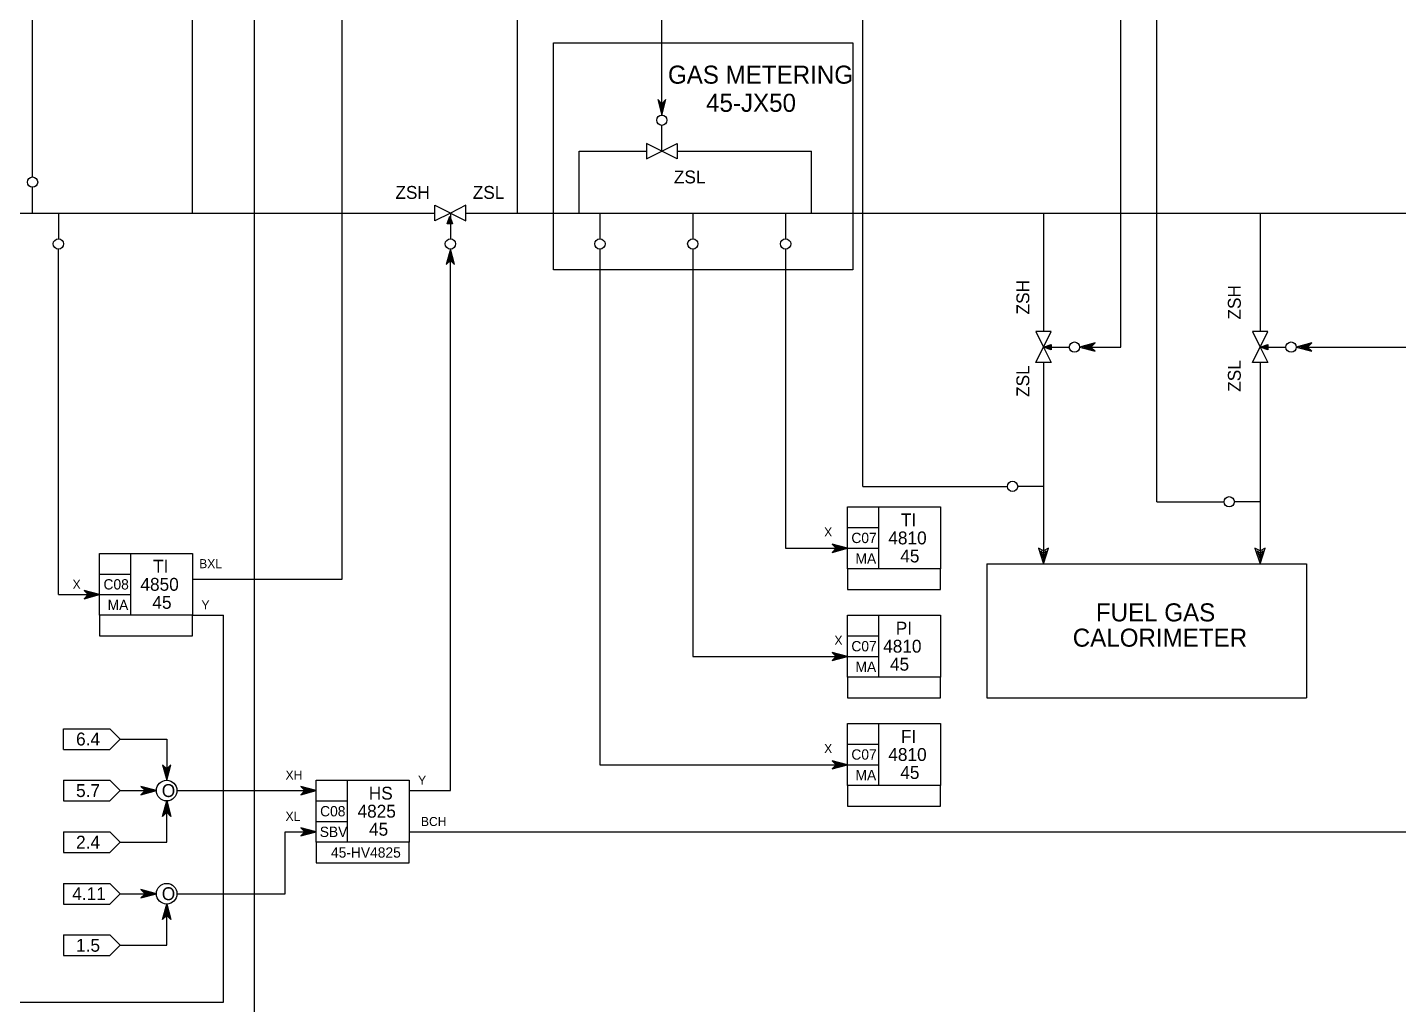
# Model space of a CAD drawing. Extents: x 0 to 841, y 0 to 594.
# Drawn here: x 433 to 698.8, y 212.5 to 402 of the extents above; entities that cross this region are included whole.
import ezdxf

# ---------------------------------------------------------------- set-up
doc = ezdxf.new("R2010")
doc.units = 0
for name, color, linetype in [('08-LIN-050-A', 7, 'Continuous'), ('12-LIN-100-A', 7, 'Continuous'), ('18-LIN-025-SP', 7, 'Continuous'), ('30-PAT-025-A', 7, 'Continuous'), ('46-', 7, 'Continuous'), ('47-', 7, 'Continuous'), ('48-BOR-018', 7, 'Continuous'), ('49-LOG-UD', 7, 'Continuous'), ('50-REV-035-TRNG', 7, 'Continuous')]:
    doc.layers.add(name, color=color, linetype=linetype)

msp = doc.modelspace()

# ---------------------------------------------------------------- linework, layer by layer
at = {"layer": '08-LIN-050-A'}
for p, q in [((465, 366), (465, 415)), ((528, 366), (528, 413)), ((540, 366), (540, 378)), ((540, 378), (553, 378)), ((559, 378), (585, 378)), ((585, 366), (585, 378)), ((424, 366), (512, 366)), ((518, 366), (593, 366)), ((593, 366), (751, 366)), ((630, 366), (630, 343)), ((672, 366), (672, 343)), ((630, 337), (630, 298)), ((672, 337), (672, 298))]:
    msp.add_line(p, q, dxfattribs=at)
at = {"layer": '12-LIN-100-A'}
for p, q in [((440, 262), (440, 266)), ((440, 266), (449, 266)), ((449, 266), (451, 264)), ((451, 264), (449, 262)), ((440, 262), (449, 262)), ((440, 256), (440, 252)), ((440, 256), (449, 256)), ((451, 254), (449, 256)), ((449, 252), (451, 254)), ((440, 252), (449, 252)), ((440, 246), (440, 242)), ((440, 246), (449, 246)), ((451, 244), (449, 246)), ((440, 242), (449, 242)), ((449, 242), (451, 244)), ((440, 236), (440, 232)), ((440, 236), (449, 236)), ((451, 234), (449, 236)), ((449, 232), (451, 234)), ((440, 232), (449, 232)), ((440, 226), (440, 222)), ((440, 226), (449, 226)), ((451, 224), (449, 226)), ((449, 222), (451, 224)), ((440, 222), (449, 222))]:
    msp.add_line(p, q, dxfattribs=at)
at = {"layer": '18-LIN-025-SP'}
for p, q in [((544, 359), (544, 259)), ((562, 359), (562, 280)), ((580, 359), (580, 301)), ((580, 301), (592, 301)), ((619, 298), (681, 298)), ((619, 298), (619, 272)), ((681, 298), (681, 272)), ((562, 280), (592, 280)), ((619, 272), (681, 272)), ((544, 259), (592, 259))]:
    msp.add_line(p, q, dxfattribs=at)
msp.add_lwpolyline([(556, 386), (556, 435)], dxfattribs=at)
msp.add_lwpolyline([(535, 399), (593, 399), (593, 355), (535, 355)], close=True, dxfattribs=at)
at = {"layer": '30-PAT-025-A'}
for p, q in [((630, 300.5), (629, 301)), ((629, 301), (630, 298)), ((630, 299), (629.5, 300.5)), ((629.5, 300.5), (630, 300)), ((630, 298), (631, 301)), ((631, 301), (630, 300.5)), ((630.5, 300.5), (630, 299)), ((630, 300), (630.5, 300.5)), ((672, 300.5), (671, 301)), ((671, 301), (672, 298)), ((672, 299), (671.5, 300.5)), ((671.5, 300.5), (672, 300)), ((672, 298), (673, 301)), ((673, 301), (672, 300.5)), ((672.5, 300.5), (672, 299)), ((672, 300), (672.5, 300.5)), ((630, 299.5), (630, 300)), ((630, 299), (630, 298.5)), ((672, 299.5), (672, 300)), ((672, 299), (672, 298.5))]:
    msp.add_line(p, q, dxfattribs=at)
at = {"layer": '46-'}
for p, q in [((556, 387.2), (555.2, 388)), ((555.2, 388), (556, 385)), ((556, 387), (555.4, 387.6)), ((555.4, 387.6), (556, 385.4)), ((556, 386.8), (555.6, 387.2)), ((555.6, 387.2), (556, 385.8)), ((556, 386.6), (555.8, 386.8)), ((555.8, 386.8), (556, 386.2)), ((556, 385), (556.8, 388)), ((556.8, 388), (556, 387.2)), ((556, 385.4), (556.6, 387.6)), ((556.6, 387.6), (556, 387)), ((556, 385.8), (556.4, 387.2)), ((556.4, 387.2), (556, 386.8)), ((556, 386.2), (556.2, 386.8)), ((556.2, 386.8), (556, 386.6)), ((515, 359), (514.2, 356)), ((515.8, 356), (515, 359)), ((514.2, 356), (515, 356.8)), ((515, 358.6), (514.4, 356.4)), ((514.4, 356.4), (515, 357)), ((515, 358.2), (514.6, 356.8)), ((514.6, 356.8), (515, 357.2)), ((515, 357.8), (514.8, 357.2)), ((514.8, 357.2), (515, 357.4)), ((515.6, 356.4), (515, 358.6)), ((515.4, 356.8), (515, 358.2)), ((515.2, 357.2), (515, 357.8)), ((515, 357.4), (515.2, 357.2)), ((515, 357.2), (515.4, 356.8)), ((515, 357), (515.6, 356.4)), ((515, 356.8), (515.8, 356)), ((640, 340.8), (637, 340)), ((639.6, 340.6), (637.4, 340)), ((639.2, 340.4), (637.8, 340)), ((638.8, 340), (639.2, 340.4)), ((639, 340), (639.6, 340.6)), ((639.2, 340), (640, 340.8)), ((682, 340.8), (679, 340)), ((681.6, 340.6), (679.4, 340)), ((681.2, 340.4), (679.8, 340)), ((680.8, 340), (681.2, 340.4)), ((681, 340), (681.6, 340.6)), ((681.2, 340), (682, 340.8)), ((637, 340), (640, 339.2)), ((637.4, 340), (639.6, 339.4)), ((637.8, 340), (639.2, 339.6)), ((638.8, 340.2), (638.2, 340)), ((638.2, 340), (638.8, 339.8)), ((638.6, 340), (638.8, 340.2)), ((638.8, 339.8), (638.6, 340)), ((639.2, 339.6), (638.8, 340)), ((639.6, 339.4), (639, 340)), ((640, 339.2), (639.2, 340)), ((679, 340), (682, 339.2)), ((679.4, 340), (681.6, 339.4)), ((679.8, 340), (681.2, 339.6)), ((680.8, 340.2), (680.2, 340)), ((680.2, 340), (680.8, 339.8)), ((680.6, 340), (680.8, 340.2)), ((680.8, 339.8), (680.6, 340)), ((681.2, 339.6), (680.8, 340)), ((681.6, 339.4), (681, 340)), ((682, 339.2), (681.2, 340)), ((592, 301), (589, 301.8)), ((589, 301.8), (589.8, 301)), ((589.8, 301), (589, 300.2)), ((589, 300.2), (592, 301)), ((591.6, 301), (589.4, 301.6)), ((589.4, 301.6), (590, 301)), ((590, 301), (589.4, 300.4)), ((589.4, 300.4), (591.6, 301)), ((591.2, 301), (589.8, 301.4)), ((589.8, 301.4), (590.2, 301)), ((590.2, 301), (589.8, 300.6)), ((589.8, 300.6), (591.2, 301)), ((590.8, 301), (590.2, 301.2)), ((590.2, 301.2), (590.4, 301)), ((590.4, 301), (590.2, 300.8)), ((590.2, 300.8), (590.8, 301)), ((447, 292), (444, 292.8)), ((444, 292.8), (444.8, 292)), ((446.6, 292), (444.4, 292.6)), ((444.4, 292.6), (445, 292)), ((444.8, 292), (444, 291.2)), ((444, 291.2), (447, 292)), ((445, 292), (444.4, 291.4)), ((444.4, 291.4), (446.6, 292)), ((446.2, 292), (444.8, 292.4)), ((444.8, 292.4), (445.2, 292)), ((445.2, 292), (444.8, 291.6)), ((444.8, 291.6), (446.2, 292)), ((445.8, 292), (445.2, 292.2)), ((445.2, 292.2), (445.4, 292)), ((445.4, 292), (445.2, 291.8)), ((445.2, 291.8), (445.8, 292)), ((592, 280), (589, 280.8)), ((589, 280.8), (589.8, 280)), ((589.8, 280), (589, 279.2)), ((589, 279.2), (592, 280)), ((591.6, 280), (589.4, 280.6)), ((589.4, 280.6), (590, 280)), ((590, 280), (589.4, 279.4)), ((589.4, 279.4), (591.6, 280)), ((591.2, 280), (589.8, 280.4)), ((589.8, 280.4), (590.2, 280)), ((590.2, 280), (589.8, 279.6)), ((589.8, 279.6), (591.2, 280)), ((590.8, 280), (590.2, 280.2)), ((590.2, 280.2), (590.4, 280)), ((590.4, 280), (590.2, 279.8)), ((590.2, 279.8), (590.8, 280)), ((460, 258.2), (459.2, 259)), ((459.2, 259), (460, 256)), ((460, 258), (459.4, 258.6)), ((459.4, 258.6), (460, 256.4)), ((460, 257.8), (459.6, 258.2)), ((459.6, 258.2), (460, 256.8)), ((460, 256), (460.8, 259)), ((460.8, 259), (460, 258.2)), ((460, 256.4), (460.6, 258.6)), ((460.6, 258.6), (460, 258)), ((460, 256.8), (460.4, 258.2)), ((460.4, 258.2), (460, 257.8)), ((592, 259), (589, 259.8)), ((589, 259.8), (589.8, 259)), ((589.8, 259), (589, 258.2)), ((589, 258.2), (592, 259)), ((591.6, 259), (589.4, 259.6)), ((589.4, 259.6), (590, 259)), ((590, 259), (589.4, 258.4)), ((589.4, 258.4), (591.6, 259)), ((591.2, 259), (589.8, 259.4)), ((589.8, 259.4), (590.2, 259)), ((590.2, 259), (589.8, 258.6)), ((589.8, 258.6), (591.2, 259)), ((590.8, 259), (590.2, 259.2)), ((590.2, 259.2), (590.4, 259)), ((590.4, 259), (590.2, 258.8)), ((590.2, 258.8), (590.8, 259)), ((460, 257.6), (459.8, 257.8)), ((459.8, 257.8), (460, 257.2)), ((460, 257.2), (460.2, 257.8)), ((460.2, 257.8), (460, 257.6)), ((458, 254), (455, 254.8)), ((455, 254.8), (455.8, 254)), ((455.8, 254), (455, 253.2)), ((455, 253.2), (458, 254)), ((457.6, 254), (455.4, 254.6)), ((455.4, 254.6), (456, 254)), ((456, 254), (455.4, 253.4)), ((455.4, 253.4), (457.6, 254)), ((457.2, 254), (455.8, 254.4)), ((455.8, 254.4), (456.2, 254)), ((456.2, 254), (455.8, 253.6)), ((455.8, 253.6), (457.2, 254)), ((456.8, 254), (456.2, 254.2)), ((456.2, 254.2), (456.4, 254)), ((456.4, 254), (456.2, 253.8)), ((456.2, 253.8), (456.8, 254)), ((489, 254), (486, 254.8)), ((486, 254.8), (486.8, 254)), ((486.8, 254), (486, 253.2)), ((486, 253.2), (489, 254)), ((488.6, 254), (486.4, 254.6)), ((486.4, 254.6), (487, 254)), ((487, 254), (486.4, 253.4)), ((486.4, 253.4), (488.6, 254)), ((488.2, 254), (486.8, 254.4)), ((486.8, 254.4), (487.2, 254)), ((487.2, 254), (486.8, 253.6)), ((486.8, 253.6), (488.2, 254)), ((487.8, 254), (487.2, 254.2)), ((487.2, 254.2), (487.4, 254)), ((487.4, 254), (487.2, 253.8)), ((487.2, 253.8), (487.8, 254)), ((459.2, 249), (460, 252)), ((459.4, 249.4), (460, 251.6)), ((460, 250), (459.4, 249.4)), ((459.6, 249.8), (460, 251.2)), ((460, 250.2), (459.6, 249.8)), ((459.8, 250.2), (460, 250.8)), ((460, 250.4), (459.8, 250.2)), ((460, 252), (460.8, 249)), ((460, 251.6), (460.6, 249.4)), ((460, 251.2), (460.4, 249.8)), ((460, 250.8), (460.2, 250.2)), ((460.2, 250.2), (460, 250.4)), ((460.4, 249.8), (460, 250.2)), ((460.6, 249.4), (460, 250)), ((460, 249.8), (459.2, 249)), ((460.8, 249), (460, 249.8)), ((489, 246), (486, 246.8)), ((486, 246.8), (486.8, 246)), ((486.8, 246), (486, 245.2)), ((486, 245.2), (489, 246)), ((488.6, 246), (486.4, 246.6)), ((486.4, 246.6), (487, 246)), ((487, 246), (486.4, 245.4)), ((486.4, 245.4), (488.6, 246)), ((488.2, 246), (486.8, 246.4)), ((486.8, 246.4), (487.2, 246)), ((487.2, 246), (486.8, 245.6)), ((486.8, 245.6), (488.2, 246)), ((487.8, 246), (487.2, 246.2)), ((487.2, 246.2), (487.4, 246)), ((487.4, 246), (487.2, 245.8)), ((487.2, 245.8), (487.8, 246)), ((458, 234), (455, 234.8)), ((455, 234.8), (455.8, 234)), ((455.8, 234), (455, 233.2)), ((455, 233.2), (458, 234)), ((457.6, 234), (455.4, 234.6)), ((455.4, 234.6), (456, 234)), ((456, 234), (455.4, 233.4)), ((455.4, 233.4), (457.6, 234)), ((457.2, 234), (455.8, 234.4)), ((455.8, 234.4), (456.2, 234)), ((456.2, 234), (455.8, 233.6)), ((455.8, 233.6), (457.2, 234)), ((456.8, 234), (456.2, 234.2)), ((456.2, 234.2), (456.4, 234)), ((456.4, 234), (456.2, 233.8)), ((456.2, 233.8), (456.8, 234)), ((459.2, 229), (460, 232)), ((459.4, 229.4), (460, 231.6)), ((460, 232), (460.8, 229)), ((460, 231.6), (460.6, 229.4)), ((460, 229.8), (459.2, 229)), ((460, 230), (459.4, 229.4)), ((459.6, 229.8), (460, 231.2)), ((460, 230.2), (459.6, 229.8)), ((459.8, 230.2), (460, 230.8)), ((460, 230.4), (459.8, 230.2)), ((460, 231.2), (460.4, 229.8)), ((460, 230.8), (460.2, 230.2)), ((460.2, 230.2), (460, 230.4)), ((460.4, 229.8), (460, 230.2)), ((460.6, 229.4), (460, 230)), ((460.8, 229), (460, 229.8))]:
    msp.add_line(p, q, dxfattribs=at)
for points in [[(494, 295), (494, 518)], [(477, 141), (477, 467)], [(595, 313), (595, 467)], [(652, 310), (652, 467)], [(434, 373), (434, 448)], [(645, 340), (645, 435)], [(439, 292), (439, 359)], [(515, 254), (515, 358)], [(638, 340), (645, 340)], [(680, 340), (702, 340)], [(595, 313), (623, 313)], [(652, 310), (665, 310)], [(465, 295), (494, 295)], [(439, 292), (447, 292)], [(465, 288), (471, 288)], [(471, 213), (471, 288)], [(451, 264), (460, 264)], [(460, 264), (460, 256)], [(451, 254), (458, 254)], [(462, 254), (489, 254)], [(507, 254), (515, 254)], [(460, 244), (460, 252)], [(483, 246), (489, 246)], [(483, 234), (483, 246)], [(507, 246), (730, 246)], [(451, 244), (460, 244)], [(451, 234), (458, 234)], [(462, 234), (483, 234)], [(460, 224), (460, 232)], [(451, 224), (460, 224)], [(128, 213), (471, 213)]]:
    msp.add_lwpolyline(points, dxfattribs=at)
at = {"layer": '47-'}
for p, q in [((556, 378), (556, 383)), ((434, 366), (434, 371)), ((439, 366), (439, 361)), ((515, 366), (515, 361)), ((544, 366), (544, 361)), ((562, 366), (562, 361)), ((580, 366), (580, 361)), ((630, 340), (635, 340)), ((672, 340), (677, 340)), ((630, 313), (625, 313)), ((672, 310), (667, 310))]:
    msp.add_line(p, q, dxfattribs=at)
for points in [[(556, 378), (559, 379.5), (559, 376.5), (553, 379.5), (553, 376.5), (556, 378)], [(515, 366), (512, 364.5), (512, 367.5), (518, 364.5), (518, 367.5), (515, 366)], [(630, 340), (631.5, 337), (628.5, 337), (631.5, 343), (628.5, 343), (630, 340)], [(672, 340), (673.5, 337), (670.5, 337), (673.5, 343), (670.5, 343), (672, 340)]]:
    msp.add_lwpolyline(points, dxfattribs=at)
for centre in [(556, 384), (434, 372), (439, 360), (515, 360), (544, 360), (562, 360), (580, 360), (636, 340), (678, 340), (624, 313), (666, 310)]:
    msp.add_circle(centre, 1, dxfattribs=at)
at = {"layer": '48-BOR-018'}
for p, q in [((592, 309), (610, 309)), ((592, 297), (592, 309)), ((598, 309), (598, 297)), ((610, 309), (610, 297)), ((592, 305), (598, 305)), ((592, 301), (598, 301)), ((447, 300), (465, 300)), ((447, 288), (447, 300)), ((453, 300), (453, 288)), ((465, 300), (465, 288)), ((447, 296), (453, 296)), ((610, 297), (592, 297)), ((592, 297), (592, 293)), ((610, 293), (610, 297)), ((592, 293), (610, 293)), ((447, 292), (453, 292)), ((465, 288), (447, 288)), ((447, 288), (447, 284)), ((465, 284), (465, 288)), ((592, 288), (610, 288)), ((592, 276), (592, 288)), ((598, 288), (598, 276)), ((610, 288), (610, 276)), ((447, 284), (465, 284)), ((592, 284), (598, 284)), ((592, 280), (598, 280)), ((610, 276), (592, 276)), ((592, 276), (592, 272)), ((610, 272), (610, 276)), ((592, 272), (610, 272)), ((592, 267), (610, 267)), ((592, 255), (592, 267)), ((598, 267), (598, 255)), ((610, 267), (610, 255)), ((592, 263), (598, 263)), ((592, 259), (598, 259)), ((489, 256), (507, 256)), ((489, 244), (489, 256)), ((495, 256), (495, 244)), ((507, 256), (507, 244)), ((610, 255), (592, 255)), ((592, 255), (592, 251)), ((610, 251), (610, 255)), ((489, 252), (495, 252)), ((592, 251), (610, 251)), ((489, 248), (495, 248)), ((507, 244), (489, 244)), ((489, 244), (489, 240)), ((507, 240), (507, 244)), ((489, 240), (507, 240))]:
    msp.add_line(p, q, dxfattribs=at)
for centre in [(460, 254), (460, 234)]:
    msp.add_circle(centre, 2, dxfattribs=at)
at = {"layer": '50-REV-035-TRNG'}
for p, q in [((514.41, 363.89), (514.91, 365.39)), ((514.56, 363.97), (514.87, 364.91)), ((514.72, 364.05), (514.87, 364.68)), ((514.87, 365.15), (515.27, 363.97)), ((514.87, 364.91), (515.11, 364.05)), ((514.87, 364.68), (515.03, 364.13)), ((514.87, 364.13), (514.87, 364.44)), ((514.91, 365.39), (515.41, 363.89)), ((515.41, 363.89), (514.41, 363.89)), ((515.27, 363.97), (514.56, 363.97)), ((515.11, 364.05), (514.72, 364.05)), ((515.03, 364.13), (514.87, 364.13)), ((630, 340), (631.5, 340.5)), ((630.24, 339.96), (631.42, 340.35)), ((631.42, 340.35), (631.42, 339.65)), ((631.5, 340.5), (631.5, 339.5)), ((672, 340), (673.5, 340.5)), ((672.24, 339.96), (673.42, 340.35)), ((673.42, 340.35), (673.42, 339.65)), ((673.5, 340.5), (673.5, 339.5)), ((631.5, 339.5), (630, 340)), ((630.47, 339.96), (631.34, 340.2)), ((631.42, 339.65), (630.47, 339.96)), ((630.71, 339.96), (631.26, 340.12)), ((631.34, 339.8), (630.71, 339.96)), ((631.26, 339.96), (630.94, 339.96)), ((631.26, 340.12), (631.26, 339.96)), ((631.34, 340.2), (631.34, 339.8)), ((673.5, 339.5), (672, 340)), ((672.47, 339.96), (673.34, 340.2)), ((673.42, 339.65), (672.47, 339.96)), ((672.71, 339.96), (673.26, 340.12)), ((673.34, 339.8), (672.71, 339.96)), ((673.26, 339.96), (672.94, 339.96)), ((673.26, 340.12), (673.26, 339.96)), ((673.34, 340.2), (673.34, 339.8))]:
    msp.add_line(p, q, dxfattribs=at)

# ---------------------------------------------------------------- texts
at = {"layer": '12-LIN-100-A'}
for s, p in [('6.4', (442.43, 262.75)), ('5.7', (442.43, 252.75)), ('2.4', (442.43, 242.75)), ('4.11', (441.69, 232.75)), ('1.5', (442.43, 222.75))]:
    msp.add_text(s, height=2.5, dxfattribs=at).set_placement(p)
at = {"layer": '49-LOG-UD'}
for s, p in [('GAS METERING', (557.19, 391.09)), ('45-JX50', (564.58, 385.63)), ('FUEL GAS', (640.15, 286.81)), ('CALORIMETER', (635.67, 281.91))]:
    msp.add_text(s, height=3.5, dxfattribs=at).set_placement(p)
at = {"layer": '50-REV-035-TRNG'}
for s, height, p in [('ZSL', 2.5, (558.34, 371.75)), ('ZSH', 2.5, (504.34, 368.75)), ('ZSL', 2.5, (519.34, 368.75)), ('TI', 2.5, (602.36, 305.25)), ('X', 1.75, (587.47, 303.28)), ('C07', 2, (592.75, 302)), ('4810', 2.5, (599.91, 301.75)), ('45', 2.5, (602.23, 298.25)), ('TI', 2.5, (457.36, 296.25)), ('BXL', 1.75, (466.3, 297.13)), ('MA', 2, (593.55, 298)), ('4850', 2.5, (454.91, 292.75)), ('X', 1.75, (441.76, 293.13)), ('C08', 2, (447.75, 293)), ('MA', 2, (448.55, 289)), ('45', 2.5, (457.23, 289.25)), ('Y', 1.75, (466.74, 289.13)), ('PI', 2.5, (601.36, 284.25)), ('X', 1.75, (589.47, 282.28)), ('C07', 2, (592.75, 281)), ('4810', 2.5, (598.91, 280.75)), ('45', 2.5, (600.23, 277.25)), ('MA', 2, (593.55, 277)), ('FI', 2.5, (602.36, 263.25)), ('X', 1.75, (587.47, 261.28)), ('C07', 2, (592.75, 260)), ('4810', 2.5, (599.91, 259.75)), ('XH', 1.75, (483.05, 256.13)), ('MA', 2, (593.55, 256)), ('45', 2.5, (602.23, 256.25)), ('O', 2.5, (459.05, 252.75)), ('Y', 1.75, (508.74, 255.13)), ('HS', 2.5, (499.18, 252.25)), ('C08', 2, (489.75, 249)), ('4825', 2.5, (497, 248.75)), ('XL', 1.75, (483.05, 248.13)), ('45', 2.5, (499.23, 245.25)), ('BCH', 1.75, (509.3, 247.13)), ('SBV', 2, (489.68, 245)), ('45-HV4825', 2, (491.86, 241)), ('O', 2.5, (459.05, 232.75))]:
    msp.add_text(s, height=height, dxfattribs=at).set_placement(p)
for s, p in [('ZSH', (627.25, 346.34)), ('ZSH', (668.25, 345.34)), ('ZSL', (627.25, 330.34)), ('ZSL', (668.25, 331.34))]:
    msp.add_text(s, height=2.5, rotation=90, dxfattribs=at).set_placement(p)

doc.saveas('drawing.dxf')
